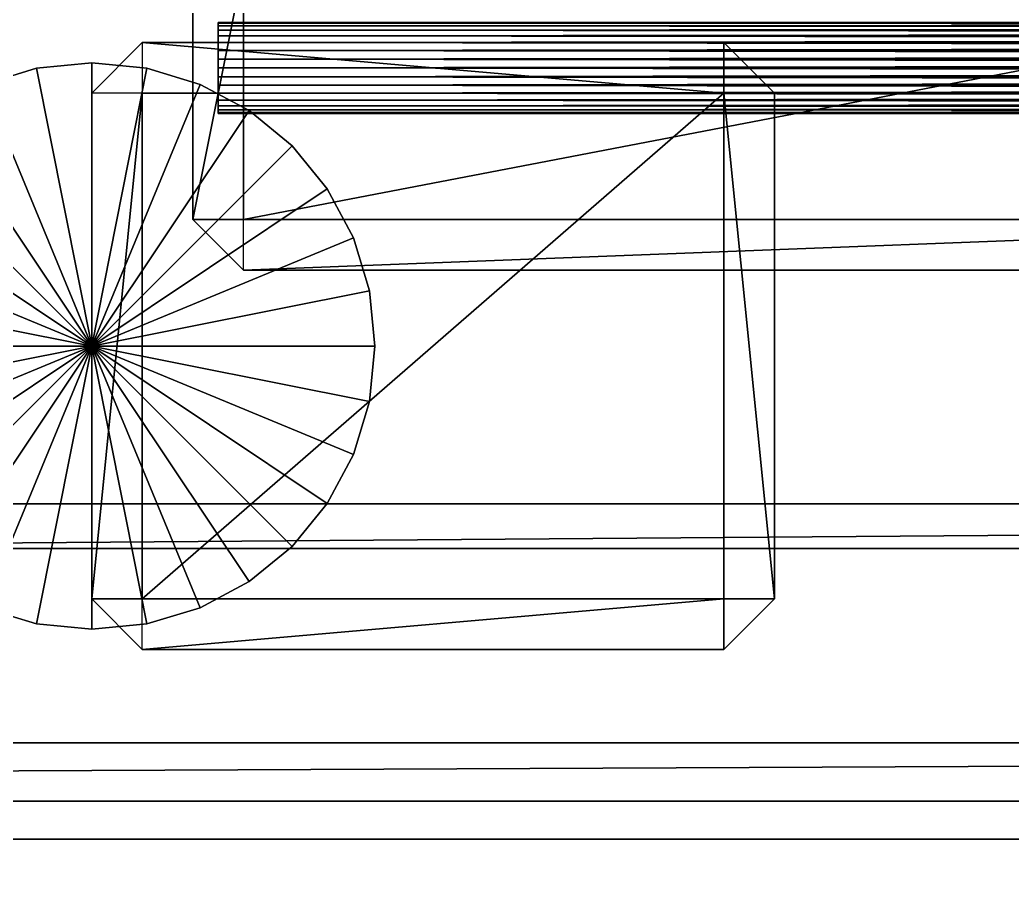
# Model space of a CAD drawing. Header units: millimetres. Extents: x -18 to 4450, y -985 to 970.
# Drawn here: x 2215.8 to 2412, y -681.6 to -510.5 of the extents above; entities that cross this region are included whole.
import ezdxf

# ---------------------------------------------------------------- set-up
doc = ezdxf.new("R2010")
doc.units = ezdxf.units.MM
for name, color, linetype in [('as_fitted_routes__j40_rt_014_rear_body_tail_fuel_sender_loom_rear_body_tail_fuel_sender_loom', 1, 'CONTINUOUS'), ('body__floor_pan', 40, 'CONTINUOUS'), ('body__left_rocker_sill', 40, 'CONTINUOUS'), ('body__rear_load_floor', 40, 'CONTINUOUS'), ('chassis__cab_body_mount_rubber_puck_5', 250, 'CONTINUOUS'), ('chassis__cab_body_mount_stand_5', 251, 'CONTINUOUS'), ('chassis__left_body_mount_outrigger_4', 251, 'CONTINUOUS'), ('hard_top__white_hardtop_crowned_roof_skin', 7, 'CONTINUOUS'), ('hard_top__white_hardtop_roof', 7, 'CONTINUOUS')]:
    doc.layers.add(name, color=color, linetype=linetype)

msp = doc.modelspace()

# ---------------------------------------------------------------- linework, layer by layer
at = {"layer": 'as_fitted_routes__j40_rt_014_rear_body_tail_fuel_sender_loom_rear_body_tail_fuel_sender_loom'}
for points in [[(2255.000114, -510.999978, 699.999988), (3414.999962, -510.999978, 699.999988), (3414.999962, -511.17295, 701.755822)], [(2255.000114, -510.999978, 699.999988), (3414.999962, -511.17295, 701.755822), (2255.000114, -511.17295, 701.755822)], [(2255.000114, -519.999981, 699.999988), (2255.000114, -511.17295, 701.755822), (2255.000114, -510.999978, 699.999988)], [(2255.000114, -511.17295, 698.244214), (3414.999962, -511.17295, 698.244214), (3414.999962, -510.999978, 699.999988)], [(2255.000114, -511.17295, 698.244214), (3414.999962, -510.999978, 699.999988), (2255.000114, -510.999978, 699.999988)], [(2255.000114, -519.999981, 699.999988), (2255.000114, -510.999978, 699.999988), (2255.000114, -511.17295, 698.244214)], [(2255.000114, -511.17295, 701.755822), (3414.999962, -511.17295, 701.755822), (3414.999962, -511.685073, 703.444123)], [(2255.000114, -511.17295, 701.755822), (3414.999962, -511.685073, 703.444123), (2255.000114, -511.685073, 703.444123)], [(2255.000114, -519.999981, 699.999988), (2255.000114, -511.685073, 703.444123), (2255.000114, -511.17295, 701.755822)], [(2255.000114, -511.685073, 696.555853), (3414.999962, -511.685073, 696.555853), (3414.999962, -511.17295, 698.244214)], [(2255.000114, -511.685073, 696.555853), (3414.999962, -511.17295, 698.244214), (2255.000114, -511.17295, 698.244214)], [(2255.000114, -519.999981, 699.999988), (2255.000114, -511.17295, 698.244214), (2255.000114, -511.685073, 696.555853)], [(2255.000114, -511.685073, 703.444123), (3414.999962, -511.685073, 703.444123), (3414.999962, -512.516797, 705.000103)], [(2255.000114, -511.685073, 703.444123), (3414.999962, -512.516797, 705.000103), (2255.000114, -512.516797, 705.000103)], [(2255.000114, -519.999981, 699.999988), (2255.000114, -512.516797, 705.000103), (2255.000114, -511.685073, 703.444123)], [(2255.000114, -512.516797, 694.999874), (3414.999962, -512.516797, 694.999874), (3414.999962, -511.685073, 696.555853)], [(2255.000114, -512.516797, 694.999874), (3414.999962, -511.685073, 696.555853), (2255.000114, -511.685073, 696.555853)], [(2255.000114, -519.999981, 699.999988), (2255.000114, -511.685073, 696.555853), (2255.000114, -512.516797, 694.999874)], [(2255.000114, -512.516797, 705.000103), (3414.999962, -512.516797, 705.000103), (3414.999962, -513.636053, 706.363976)], [(2255.000114, -512.516797, 705.000103), (3414.999962, -513.636053, 706.363976), (2255.000114, -513.636053, 706.363976)], [(2255.000114, -519.999981, 699.999988), (2255.000114, -513.636053, 706.363976), (2255.000114, -512.516797, 705.000103)], [(2255.000114, -513.636053, 693.63606), (3414.999962, -513.636053, 693.63606), (3414.999962, -512.516797, 694.999874)], [(2255.000114, -513.636053, 693.63606), (3414.999962, -512.516797, 694.999874), (2255.000114, -512.516797, 694.999874)], [(2255.000114, -519.999981, 699.999988), (2255.000114, -512.516797, 694.999874), (2255.000114, -513.636053, 693.63606)], [(2255.000114, -513.636053, 706.363976), (3414.999962, -513.636053, 706.363976), (3414.999962, -514.999866, 707.483232)], [(2255.000114, -513.636053, 706.363976), (3414.999962, -514.999866, 707.483232), (2255.000114, -514.999866, 707.483232)], [(2255.000114, -519.999981, 699.999988), (2255.000114, -514.999866, 707.483232), (2255.000114, -513.636053, 706.363976)], [(2255.000114, -514.999866, 692.516744), (3414.999962, -514.999866, 692.516744), (3414.999962, -513.636053, 693.63606)], [(2255.000114, -514.999866, 692.516744), (3414.999962, -513.636053, 693.63606), (2255.000114, -513.636053, 693.63606)], [(2255.000114, -519.999981, 699.999988), (2255.000114, -513.636053, 693.63606), (2255.000114, -514.999866, 692.516744)], [(2255.000114, -514.999866, 707.483232), (3414.999962, -514.999866, 707.483232), (3414.999962, -516.555846, 708.314896)], [(2255.000114, -514.999866, 707.483232), (3414.999962, -516.555846, 708.314896), (2255.000114, -516.555846, 708.314896)], [(2255.000114, -519.999981, 699.999988), (2255.000114, -516.555846, 708.314896), (2255.000114, -514.999866, 707.483232)], [(2255.000114, -516.555846, 691.685081), (3414.999962, -516.555846, 691.685081), (3414.999962, -514.999866, 692.516744)], [(2255.000114, -516.555846, 691.685081), (3414.999962, -514.999866, 692.516744), (2255.000114, -514.999866, 692.516744)], [(2255.000114, -519.999981, 699.999988), (2255.000114, -514.999866, 692.516744), (2255.000114, -516.555846, 691.685081)], [(2255.000114, -516.555846, 708.314896), (3414.999962, -516.555846, 708.314896), (3414.999962, -518.244207, 708.827078)], [(2255.000114, -516.555846, 708.314896), (3414.999962, -518.244207, 708.827078), (2255.000114, -518.244207, 708.827078)], [(2255.000114, -519.999981, 699.999988), (2255.000114, -518.244207, 708.827078), (2255.000114, -516.555846, 708.314896)], [(2255.000114, -518.244207, 691.172957), (3414.999962, -518.244207, 691.172957), (3414.999962, -516.555846, 691.685081)], [(2255.000114, -518.244207, 691.172957), (3414.999962, -516.555846, 691.685081), (2255.000114, -516.555846, 691.685081)], [(2255.000114, -519.999981, 699.999988), (2255.000114, -516.555846, 691.685081), (2255.000114, -518.244207, 691.172957)], [(2255.000114, -518.244207, 708.827078), (3414.999962, -518.244207, 708.827078), (3414.999962, -519.999981, 708.999991)], [(2255.000114, -518.244207, 708.827078), (3414.999962, -519.999981, 708.999991), (2255.000114, -519.999981, 708.999991)], [(2255.000114, -519.999981, 699.999988), (2255.000114, -519.999981, 708.999991), (2255.000114, -518.244207, 708.827078)], [(2255.000114, -519.999981, 690.999985), (3414.999962, -519.999981, 690.999985), (3414.999962, -518.244207, 691.172957)], [(2255.000114, -519.999981, 690.999985), (3414.999962, -518.244207, 691.172957), (2255.000114, -518.244207, 691.172957)], [(2255.000114, -519.999981, 699.999988), (2255.000114, -518.244207, 691.172957), (2255.000114, -519.999981, 690.999985)], [(2255.000114, -519.999981, 708.999991), (3414.999962, -519.999981, 708.999991), (3414.999962, -521.755815, 708.827078)], [(2255.000114, -519.999981, 708.999991), (3414.999962, -521.755815, 708.827078), (2255.000114, -521.755815, 708.827078)], [(2255.000114, -519.999981, 699.999988), (2255.000114, -521.755815, 708.827078), (2255.000114, -519.999981, 708.999991)], [(2255.000114, -519.999981, 699.999988), (2255.000114, -523.444176, 708.314896), (2255.000114, -521.755815, 708.827078)], [(2255.000114, -519.999981, 699.999988), (2255.000114, -525.000155, 707.483232), (2255.000114, -523.444176, 708.314896)], [(2255.000114, -519.999981, 699.999988), (2255.000114, -526.363969, 706.363976), (2255.000114, -525.000155, 707.483232)], [(2255.000114, -519.999981, 699.999988), (2255.000114, -527.483225, 705.000103), (2255.000114, -526.363969, 706.363976)], [(2255.000114, -519.999981, 699.999988), (2255.000114, -528.314888, 703.444123), (2255.000114, -527.483225, 705.000103)], [(2255.000114, -519.999981, 699.999988), (2255.000114, -528.827071, 701.755822), (2255.000114, -528.314888, 703.444123)], [(2255.000114, -519.999981, 699.999988), (2255.000114, -528.999984, 699.999988), (2255.000114, -528.827071, 701.755822)], [(2255.000114, -519.999981, 699.999988), (2255.000114, -528.827071, 698.244214), (2255.000114, -528.999984, 699.999988)], [(2255.000114, -519.999981, 699.999988), (2255.000114, -528.314888, 696.555853), (2255.000114, -528.827071, 698.244214)], [(2255.000114, -519.999981, 699.999988), (2255.000114, -527.483225, 694.999874), (2255.000114, -528.314888, 696.555853)], [(2255.000114, -519.999981, 699.999988), (2255.000114, -526.363969, 693.63606), (2255.000114, -527.483225, 694.999874)], [(2255.000114, -519.999981, 699.999988), (2255.000114, -525.000155, 692.516744), (2255.000114, -526.363969, 693.63606)], [(2255.000114, -519.999981, 699.999988), (2255.000114, -523.444176, 691.685081), (2255.000114, -525.000155, 692.516744)], [(2255.000114, -519.999981, 699.999988), (2255.000114, -521.755815, 691.172957), (2255.000114, -523.444176, 691.685081)], [(2255.000114, -521.755815, 691.172957), (3414.999962, -521.755815, 691.172957), (3414.999962, -519.999981, 690.999985)], [(2255.000114, -521.755815, 691.172957), (3414.999962, -519.999981, 690.999985), (2255.000114, -519.999981, 690.999985)], [(2255.000114, -519.999981, 699.999988), (2255.000114, -519.999981, 690.999985), (2255.000114, -521.755815, 691.172957)], [(2255.000114, -521.755815, 708.827078), (3414.999962, -521.755815, 708.827078), (3414.999962, -523.444176, 708.314896)], [(2255.000114, -521.755815, 708.827078), (3414.999962, -523.444176, 708.314896), (2255.000114, -523.444176, 708.314896)], [(2255.000114, -523.444176, 691.685081), (3414.999962, -523.444176, 691.685081), (3414.999962, -521.755815, 691.172957)], [(2255.000114, -523.444176, 691.685081), (3414.999962, -521.755815, 691.172957), (2255.000114, -521.755815, 691.172957)], [(2255.000114, -523.444176, 708.314896), (3414.999962, -523.444176, 708.314896), (3414.999962, -525.000155, 707.483232)], [(2255.000114, -523.444176, 708.314896), (3414.999962, -525.000155, 707.483232), (2255.000114, -525.000155, 707.483232)], [(2255.000114, -525.000155, 692.516744), (3414.999962, -525.000155, 692.516744), (3414.999962, -523.444176, 691.685081)], [(2255.000114, -525.000155, 692.516744), (3414.999962, -523.444176, 691.685081), (2255.000114, -523.444176, 691.685081)], [(2255.000114, -525.000155, 707.483232), (3414.999962, -525.000155, 707.483232), (3414.999962, -526.363969, 706.363976)], [(2255.000114, -525.000155, 707.483232), (3414.999962, -526.363969, 706.363976), (2255.000114, -526.363969, 706.363976)], [(2255.000114, -526.363969, 693.63606), (3414.999962, -526.363969, 693.63606), (3414.999962, -525.000155, 692.516744)], [(2255.000114, -526.363969, 693.63606), (3414.999962, -525.000155, 692.516744), (2255.000114, -525.000155, 692.516744)], [(2255.000114, -526.363969, 706.363976), (3414.999962, -526.363969, 706.363976), (3414.999962, -527.483225, 705.000103)], [(2255.000114, -526.363969, 706.363976), (3414.999962, -527.483225, 705.000103), (2255.000114, -527.483225, 705.000103)], [(2255.000114, -527.483225, 694.999874), (3414.999962, -527.483225, 694.999874), (3414.999962, -526.363969, 693.63606)], [(2255.000114, -527.483225, 694.999874), (3414.999962, -526.363969, 693.63606), (2255.000114, -526.363969, 693.63606)], [(2255.000114, -527.483225, 705.000103), (3414.999962, -527.483225, 705.000103), (3414.999962, -528.314888, 703.444123)], [(2255.000114, -527.483225, 705.000103), (3414.999962, -528.314888, 703.444123), (2255.000114, -528.314888, 703.444123)], [(2255.000114, -528.314888, 696.555853), (3414.999962, -528.314888, 696.555853), (3414.999962, -527.483225, 694.999874)], [(2255.000114, -528.314888, 696.555853), (3414.999962, -527.483225, 694.999874), (2255.000114, -527.483225, 694.999874)], [(2255.000114, -528.314888, 703.444123), (3414.999962, -528.314888, 703.444123), (3414.999962, -528.827071, 701.755822)], [(2255.000114, -528.314888, 703.444123), (3414.999962, -528.827071, 701.755822), (2255.000114, -528.827071, 701.755822)], [(2255.000114, -528.827071, 698.244214), (3414.999962, -528.827071, 698.244214), (3414.999962, -528.314888, 696.555853)], [(2255.000114, -528.827071, 698.244214), (3414.999962, -528.314888, 696.555853), (2255.000114, -528.314888, 696.555853)], [(2255.000114, -528.827071, 701.755822), (3414.999962, -528.827071, 701.755822), (3414.999962, -528.999984, 699.999988)], [(2255.000114, -528.827071, 701.755822), (3414.999962, -528.999984, 699.999988), (2255.000114, -528.999984, 699.999988)], [(2255.000114, -528.999984, 699.999988), (3414.999962, -528.999984, 699.999988), (3414.999962, -528.827071, 698.244214)], [(2255.000114, -528.999984, 699.999988), (3414.999962, -528.827071, 698.244214), (2255.000114, -528.827071, 698.244214)]]:
    msp.add_3dface(points, dxfattribs=at)
at = {"layer": 'body__floor_pan'}
for points in [[(901.549995, -653.450012, 670.000017), (3428.450108, -653.450012, 670.000017), (3428.450108, 653.450012, 670.000017)], [(901.549995, -653.450012, 670.000017), (3428.450108, 653.450012, 670.000017), (901.549995, 653.450012, 670.000017)], [(901.549995, -653.450012, 615.00001), (901.549995, 653.450012, 615.00001), (3428.450108, 653.450012, 615.00001)], [(901.549995, -653.450012, 615.00001), (3428.450108, 653.450012, 615.00001), (3428.450108, -653.450012, 615.00001)], [(901.549995, -665.000021, 626.550019), (901.549995, -653.450012, 615.00001), (3428.450108, -653.450012, 615.00001)], [(901.549995, -665.000021, 626.550019), (3428.450108, -653.450012, 615.00001), (3428.450108, -665.000021, 626.550019)], [(901.549995, -665.000021, 658.450007), (901.549995, -653.450012, 670.000017), (3428.450108, -653.450012, 670.000017)], [(901.549995, -665.000021, 658.450007), (3428.450108, -653.450012, 670.000017), (3428.450108, -665.000021, 658.450007)], [(901.549995, -665.000021, 626.550019), (3428.450108, -665.000021, 626.550019), (3428.450108, -665.000021, 658.450007)], [(901.549995, -665.000021, 626.550019), (3428.450108, -665.000021, 658.450007), (901.549995, -665.000021, 658.450007)]]:
    msp.add_3dface(points, dxfattribs=at)
at = {"layer": 'body__left_rocker_sill'}
for points in [[(1019.950032, -672.500014, 684.949994), (1019.950032, -672.500014, 800.05002), (3030.050039, -672.500014, 800.05002)], [(1019.950032, -672.500014, 684.949994), (3030.050039, -672.500014, 800.05002), (3030.050039, -672.500014, 684.949994)], [(1019.950032, -672.500014, 684.949994), (1019.950032, -692.449987, 665.000021), (3030.050039, -692.449987, 665.000021)], [(1019.950032, -672.500014, 684.949994), (3030.050039, -692.449987, 665.000021), (3030.050039, -672.500014, 684.949994)], [(1019.950032, -672.500014, 800.05002), (1019.950032, -692.449987, 819.999993), (3030.050039, -692.449987, 819.999993)], [(1019.950032, -672.500014, 800.05002), (3030.050039, -692.449987, 819.999993), (3030.050039, -672.500014, 800.05002)]]:
    msp.add_3dface(points, dxfattribs=at)
at = {"layer": 'body__rear_load_floor'}
for points in [[(2068.82, -606.180012, 731.999993), (3231.179953, -606.180012, 731.999993), (3231.179953, 606.180012, 731.999993)], [(2068.82, -606.180012, 731.999993), (3231.179953, 606.180012, 731.999993), (2068.82, 606.180012, 731.999993)], [(2068.82, -606.180012, 689.999998), (2068.82, 606.180012, 689.999998), (3231.179953, 606.180012, 689.999998)], [(2068.82, -606.180012, 689.999998), (3231.179953, 606.180012, 689.999998), (3231.179953, -606.180012, 689.999998)], [(2068.82, -615.00001, 698.819995), (2068.82, -606.180012, 689.999998), (3231.179953, -606.180012, 689.999998)], [(2068.82, -615.00001, 698.819995), (3231.179953, -606.180012, 689.999998), (3231.179953, -615.00001, 698.819995)], [(2068.82, -615.00001, 723.179996), (2068.82, -606.180012, 731.999993), (3231.179953, -606.180012, 731.999993)], [(2068.82, -615.00001, 723.179996), (3231.179953, -606.180012, 731.999993), (3231.179953, -615.00001, 723.179996)], [(2068.82, -615.00001, 698.819995), (3231.179953, -615.00001, 698.819995), (3231.179953, -615.00001, 723.179996)], [(2068.82, -615.00001, 698.819995), (3231.179953, -615.00001, 723.179996), (2068.82, -615.00001, 723.179996)]]:
    msp.add_3dface(points, dxfattribs=at)
at = {"layer": 'chassis__cab_body_mount_rubber_puck_5'}
for points in [[(2230.000019, -518.999994, 538.999975), (2230.000019, -518.999994, 580.99997), (2219.074965, -520.076036, 580.99997)], [(2230.000019, -518.999994, 538.999975), (2219.074965, -520.076036, 580.99997), (2219.074965, -520.076036, 538.999975)], [(2230.000019, -574.999988, 538.999975), (2219.074965, -520.076036, 538.999975), (2230.000019, -518.999994, 538.999975)], [(2230.000019, -574.999988, 580.99997), (2230.000019, -518.999994, 580.99997), (2219.074965, -520.076036, 580.99997)], [(2240.925074, -520.076036, 538.999975), (2240.925074, -520.076036, 580.99997), (2230.000019, -518.999994, 580.99997)], [(2240.925074, -520.076036, 538.999975), (2230.000019, -518.999994, 580.99997), (2230.000019, -518.999994, 538.999975)], [(2230.000019, -574.999988, 538.999975), (2230.000019, -518.999994, 538.999975), (2240.925074, -520.076036, 538.999975)], [(2230.000019, -574.999988, 580.99997), (2240.925074, -520.076036, 580.99997), (2230.000019, -518.999994, 580.99997)], [(2219.074965, -520.076036, 538.999975), (2219.074965, -520.076036, 580.99997), (2208.569765, -523.262739, 580.99997)], [(2219.074965, -520.076036, 538.999975), (2208.569765, -523.262739, 580.99997), (2208.569765, -523.262739, 538.999975)], [(2230.000019, -574.999988, 538.999975), (2208.569765, -523.262739, 538.999975), (2219.074965, -520.076036, 538.999975)], [(2230.000019, -574.999988, 580.99997), (2219.074965, -520.076036, 580.99997), (2208.569765, -523.262739, 580.99997)], [(2230.000019, -574.999988, 538.999975), (2240.925074, -520.076036, 538.999975), (2251.430273, -523.262739, 538.999975)], [(2230.000019, -574.999988, 580.99997), (2251.430273, -523.262739, 580.99997), (2240.925074, -520.076036, 580.99997)], [(2251.430273, -523.262739, 538.999975), (2251.430273, -523.262739, 580.99997), (2240.925074, -520.076036, 580.99997)], [(2251.430273, -523.262739, 538.999975), (2240.925074, -520.076036, 580.99997), (2240.925074, -520.076036, 538.999975)], [(2230.000019, -574.999988, 538.999975), (2198.888063, -528.437674, 538.999975), (2208.569765, -523.262739, 538.999975)], [(2230.000019, -574.999988, 580.99997), (2208.569765, -523.262739, 580.99997), (2198.888063, -528.437674, 580.99997)], [(2230.000019, -574.999988, 538.999975), (2251.430273, -523.262739, 538.999975), (2261.111975, -528.437674, 538.999975)], [(2230.000019, -574.999988, 580.99997), (2261.111975, -528.437674, 580.99997), (2251.430273, -523.262739, 580.99997)], [(2261.111975, -528.437674, 538.999975), (2261.111975, -528.437674, 580.99997), (2251.430273, -523.262739, 580.99997)], [(2261.111975, -528.437674, 538.999975), (2251.430273, -523.262739, 580.99997), (2251.430273, -523.262739, 538.999975)], [(2230.000019, -574.999988, 538.999975), (2190.402031, -535.402, 538.999975), (2198.888063, -528.437674, 538.999975)], [(2230.000019, -574.999988, 580.99997), (2198.888063, -528.437674, 580.99997), (2190.402031, -535.402, 580.99997)], [(2230.000019, -574.999988, 538.999975), (2261.111975, -528.437674, 538.999975), (2269.598007, -535.402, 538.999975)], [(2230.000019, -574.999988, 580.99997), (2269.598007, -535.402, 580.99997), (2261.111975, -528.437674, 580.99997)], [(2269.598007, -535.402, 538.999975), (2269.598007, -535.402, 580.99997), (2261.111975, -528.437674, 580.99997)], [(2269.598007, -535.402, 538.999975), (2261.111975, -528.437674, 580.99997), (2261.111975, -528.437674, 538.999975)], [(2230.000019, -574.999988, 538.999975), (2183.437586, -543.888092, 538.999975), (2190.402031, -535.402, 538.999975)], [(2230.000019, -574.999988, 580.99997), (2190.402031, -535.402, 580.99997), (2183.437586, -543.888092, 580.99997)], [(2230.000019, -574.999988, 538.999975), (2269.598007, -535.402, 538.999975), (2276.562214, -543.888092, 538.999975)], [(2230.000019, -574.999988, 580.99997), (2276.562214, -543.888092, 580.99997), (2269.598007, -535.402, 580.99997)], [(2276.562214, -543.888092, 538.999975), (2276.562214, -543.888092, 580.99997), (2269.598007, -535.402, 580.99997)], [(2276.562214, -543.888092, 538.999975), (2269.598007, -535.402, 580.99997), (2269.598007, -535.402, 538.999975)], [(2230.000019, -574.999988, 538.999975), (2178.262711, -553.569734, 538.999975), (2183.437586, -543.888092, 538.999975)], [(2230.000019, -574.999988, 580.99997), (2183.437586, -543.888092, 580.99997), (2178.262711, -553.569734, 580.99997)], [(2230.000019, -574.999988, 538.999975), (2276.562214, -543.888092, 538.999975), (2281.737328, -553.569734, 538.999975)], [(2230.000019, -574.999988, 580.99997), (2281.737328, -553.569734, 580.99997), (2276.562214, -543.888092, 580.99997)], [(2281.737328, -553.569734, 538.999975), (2281.737328, -553.569734, 580.99997), (2276.562214, -543.888092, 580.99997)], [(2281.737328, -553.569734, 538.999975), (2276.562214, -543.888092, 580.99997), (2276.562214, -543.888092, 538.999975)], [(2230.000019, -574.999988, 538.999975), (2175.076008, -564.074934, 538.999975), (2178.262711, -553.569734, 538.999975)], [(2230.000019, -574.999988, 580.99997), (2178.262711, -553.569734, 580.99997), (2175.076008, -564.074934, 580.99997)], [(2230.000019, -574.999988, 538.999975), (2281.737328, -553.569734, 538.999975), (2284.92403, -564.074934, 538.999975)], [(2230.000019, -574.999988, 580.99997), (2284.92403, -564.074934, 580.99997), (2281.737328, -553.569734, 580.99997)], [(2284.92403, -564.074934, 538.999975), (2284.92403, -564.074934, 580.99997), (2281.737328, -553.569734, 580.99997)], [(2284.92403, -564.074934, 538.999975), (2281.737328, -553.569734, 580.99997), (2281.737328, -553.569734, 538.999975)], [(2230.000019, -574.999988, 538.999975), (2174.000025, -574.999988, 538.999975), (2175.076008, -564.074934, 538.999975)], [(2230.000019, -574.999988, 580.99997), (2175.076008, -564.074934, 580.99997), (2174.000025, -574.999988, 580.99997)], [(2230.000019, -574.999988, 538.999975), (2284.92403, -564.074934, 538.999975), (2286.000013, -574.999988, 538.999975)], [(2230.000019, -574.999988, 580.99997), (2286.000013, -574.999988, 580.99997), (2284.92403, -564.074934, 580.99997)], [(2286.000013, -574.999988, 538.999975), (2286.000013, -574.999988, 580.99997), (2284.92403, -564.074934, 580.99997)], [(2286.000013, -574.999988, 538.999975), (2284.92403, -564.074934, 580.99997), (2284.92403, -564.074934, 538.999975)], [(2230.000019, -574.999988, 538.999975), (2175.076008, -585.925043, 538.999975), (2174.000025, -574.999988, 538.999975)], [(2230.000019, -574.999988, 580.99997), (2174.000025, -574.999988, 580.99997), (2175.076008, -585.925043, 580.99997)], [(2230.000019, -574.999988, 538.999975), (2178.262711, -596.430302, 538.999975), (2175.076008, -585.925043, 538.999975)], [(2230.000019, -574.999988, 580.99997), (2175.076008, -585.925043, 580.99997), (2178.262711, -596.430302, 580.99997)], [(2230.000019, -574.999988, 538.999975), (2183.437586, -606.111944, 538.999975), (2178.262711, -596.430302, 538.999975)], [(2230.000019, -574.999988, 580.99997), (2178.262711, -596.430302, 580.99997), (2183.437586, -606.111944, 580.99997)], [(2230.000019, -574.999988, 538.999975), (2190.402031, -614.597976, 538.999975), (2183.437586, -606.111944, 538.999975)], [(2230.000019, -574.999988, 580.99997), (2183.437586, -606.111944, 580.99997), (2190.402031, -614.597976, 580.99997)], [(2230.000019, -574.999988, 538.999975), (2198.888063, -621.562302, 538.999975), (2190.402031, -614.597976, 538.999975)], [(2230.000019, -574.999988, 580.99997), (2190.402031, -614.597976, 580.99997), (2198.888063, -621.562302, 580.99997)], [(2230.000019, -574.999988, 538.999975), (2208.569765, -626.737237, 538.999975), (2198.888063, -621.562302, 538.999975)], [(2230.000019, -574.999988, 580.99997), (2198.888063, -621.562302, 580.99997), (2208.569765, -626.737237, 580.99997)], [(2230.000019, -574.999988, 538.999975), (2219.074965, -629.923999, 538.999975), (2208.569765, -626.737237, 538.999975)], [(2230.000019, -574.999988, 580.99997), (2208.569765, -626.737237, 580.99997), (2219.074965, -629.923999, 580.99997)], [(2230.000019, -574.999988, 538.999975), (2230.000019, -630.999982, 538.999975), (2219.074965, -629.923999, 538.999975)], [(2230.000019, -574.999988, 580.99997), (2219.074965, -629.923999, 580.99997), (2230.000019, -630.999982, 580.99997)], [(2230.000019, -574.999988, 538.999975), (2240.925074, -629.923999, 538.999975), (2230.000019, -630.999982, 538.999975)], [(2230.000019, -574.999988, 580.99997), (2230.000019, -630.999982, 580.99997), (2240.925074, -629.923999, 580.99997)], [(2230.000019, -574.999988, 538.999975), (2251.430273, -626.737237, 538.999975), (2240.925074, -629.923999, 538.999975)], [(2230.000019, -574.999988, 580.99997), (2240.925074, -629.923999, 580.99997), (2251.430273, -626.737237, 580.99997)], [(2230.000019, -574.999988, 538.999975), (2261.111975, -621.562302, 538.999975), (2251.430273, -626.737237, 538.999975)], [(2230.000019, -574.999988, 580.99997), (2251.430273, -626.737237, 580.99997), (2261.111975, -621.562302, 580.99997)], [(2230.000019, -574.999988, 538.999975), (2269.598007, -614.597976, 538.999975), (2261.111975, -621.562302, 538.999975)], [(2230.000019, -574.999988, 580.99997), (2261.111975, -621.562302, 580.99997), (2269.598007, -614.597976, 580.99997)], [(2230.000019, -574.999988, 538.999975), (2276.562214, -606.111944, 538.999975), (2269.598007, -614.597976, 538.999975)], [(2230.000019, -574.999988, 580.99997), (2269.598007, -614.597976, 580.99997), (2276.562214, -606.111944, 580.99997)], [(2230.000019, -574.999988, 538.999975), (2281.737328, -596.430302, 538.999975), (2276.562214, -606.111944, 538.999975)], [(2230.000019, -574.999988, 580.99997), (2276.562214, -606.111944, 580.99997), (2281.737328, -596.430302, 580.99997)], [(2230.000019, -574.999988, 538.999975), (2284.92403, -585.925043, 538.999975), (2281.737328, -596.430302, 538.999975)], [(2230.000019, -574.999988, 580.99997), (2281.737328, -596.430302, 580.99997), (2284.92403, -585.925043, 580.99997)], [(2230.000019, -574.999988, 538.999975), (2286.000013, -574.999988, 538.999975), (2284.92403, -585.925043, 538.999975)], [(2230.000019, -574.999988, 580.99997), (2284.92403, -585.925043, 580.99997), (2286.000013, -574.999988, 580.99997)], [(2284.92403, -585.925043, 538.999975), (2284.92403, -585.925043, 580.99997), (2286.000013, -574.999988, 580.99997)], [(2284.92403, -585.925043, 538.999975), (2286.000013, -574.999988, 580.99997), (2286.000013, -574.999988, 538.999975)], [(2281.737328, -596.430302, 538.999975), (2281.737328, -596.430302, 580.99997), (2284.92403, -585.925043, 580.99997)], [(2281.737328, -596.430302, 538.999975), (2284.92403, -585.925043, 580.99997), (2284.92403, -585.925043, 538.999975)], [(2276.562214, -606.111944, 538.999975), (2276.562214, -606.111944, 580.99997), (2281.737328, -596.430302, 580.99997)], [(2276.562214, -606.111944, 538.999975), (2281.737328, -596.430302, 580.99997), (2281.737328, -596.430302, 538.999975)], [(2269.598007, -614.597976, 538.999975), (2269.598007, -614.597976, 580.99997), (2276.562214, -606.111944, 580.99997)], [(2269.598007, -614.597976, 538.999975), (2276.562214, -606.111944, 580.99997), (2276.562214, -606.111944, 538.999975)], [(2261.111975, -621.562302, 538.999975), (2261.111975, -621.562302, 580.99997), (2269.598007, -614.597976, 580.99997)], [(2261.111975, -621.562302, 538.999975), (2269.598007, -614.597976, 580.99997), (2269.598007, -614.597976, 538.999975)], [(2251.430273, -626.737237, 538.999975), (2251.430273, -626.737237, 580.99997), (2261.111975, -621.562302, 580.99997)], [(2251.430273, -626.737237, 538.999975), (2261.111975, -621.562302, 580.99997), (2261.111975, -621.562302, 538.999975)], [(2208.569765, -626.737237, 538.999975), (2208.569765, -626.737237, 580.99997), (2219.074965, -629.923999, 580.99997)], [(2208.569765, -626.737237, 538.999975), (2219.074965, -629.923999, 580.99997), (2219.074965, -629.923999, 538.999975)], [(2240.925074, -629.923999, 538.999975), (2240.925074, -629.923999, 580.99997), (2251.430273, -626.737237, 580.99997)], [(2240.925074, -629.923999, 538.999975), (2251.430273, -626.737237, 580.99997), (2251.430273, -626.737237, 538.999975)], [(2219.074965, -629.923999, 538.999975), (2219.074965, -629.923999, 580.99997), (2230.000019, -630.999982, 580.99997)], [(2219.074965, -629.923999, 538.999975), (2230.000019, -630.999982, 580.99997), (2230.000019, -630.999982, 538.999975)], [(2230.000019, -630.999982, 538.999975), (2230.000019, -630.999982, 580.99997), (2240.925074, -629.923999, 580.99997)], [(2230.000019, -630.999982, 538.999975), (2240.925074, -629.923999, 580.99997), (2240.925074, -629.923999, 538.999975)]]:
    msp.add_3dface(points, dxfattribs=at)
at = {"layer": 'chassis__cab_body_mount_stand_5'}
for points in [[(2230.000019, -524.999976, 509.99999), (2240.00001, -514.999986, 509.99999), (2240.00001, -514.999986, 541.999996)], [(2230.000019, -524.999976, 509.99999), (2240.00001, -514.999986, 541.999996), (2230.000019, -524.999976, 541.999996)], [(2230.000019, -524.999976, 509.99999), (2240.00001, -514.999986, 509.99999), (2240.00001, -524.999976, 500)], [(2230.000019, -524.999976, 541.999996), (2240.00001, -514.999986, 541.999996), (2240.00001, -524.999976, 551.999986)], [(2240.00001, -514.999986, 509.99999), (2240.00001, -514.999986, 541.999996), (2355.000019, -514.999986, 541.999996)], [(2240.00001, -514.999986, 509.99999), (2355.000019, -514.999986, 541.999996), (2355.000019, -514.999986, 509.99999)], [(2240.00001, -514.999986, 509.99999), (2240.00001, -524.999976, 500), (2355.000019, -524.999976, 500)], [(2240.00001, -514.999986, 509.99999), (2355.000019, -524.999976, 500), (2355.000019, -514.999986, 509.99999)], [(2240.00001, -514.999986, 541.999996), (2240.00001, -524.999976, 551.999986), (2355.000019, -524.999976, 551.999986)], [(2240.00001, -514.999986, 541.999996), (2355.000019, -524.999976, 551.999986), (2355.000019, -514.999986, 541.999996)], [(2365.00001, -524.999976, 509.99999), (2355.000019, -514.999986, 509.99999), (2355.000019, -514.999986, 541.999996)], [(2365.00001, -524.999976, 509.99999), (2355.000019, -514.999986, 541.999996), (2365.00001, -524.999976, 541.999996)], [(2365.00001, -524.999976, 509.99999), (2355.000019, -514.999986, 509.99999), (2355.000019, -524.999976, 500)], [(2365.00001, -524.999976, 541.999996), (2355.000019, -514.999986, 541.999996), (2355.000019, -524.999976, 551.999986)], [(2230.000019, -625, 509.99999), (2230.000019, -625, 541.999996), (2230.000019, -524.999976, 541.999996)], [(2230.000019, -625, 509.99999), (2230.000019, -524.999976, 541.999996), (2230.000019, -524.999976, 509.99999)], [(2230.000019, -625, 509.99999), (2240.00001, -625, 500), (2240.00001, -524.999976, 500)], [(2230.000019, -625, 509.99999), (2240.00001, -524.999976, 500), (2230.000019, -524.999976, 509.99999)], [(2230.000019, -625, 541.999996), (2240.00001, -625, 551.999986), (2240.00001, -524.999976, 551.999986)], [(2230.000019, -625, 541.999996), (2240.00001, -524.999976, 551.999986), (2230.000019, -524.999976, 541.999996)], [(2240.00001, -625, 551.999986), (2355.000019, -625, 551.999986), (2355.000019, -524.999976, 551.999986)], [(2240.00001, -625, 551.999986), (2355.000019, -524.999976, 551.999986), (2240.00001, -524.999976, 551.999986)], [(2240.00001, -625, 500), (2240.00001, -524.999976, 500), (2355.000019, -524.999976, 500)], [(2240.00001, -625, 500), (2355.000019, -524.999976, 500), (2355.000019, -625, 500)], [(2365.00001, -625, 509.99999), (2355.000019, -625, 500), (2355.000019, -524.999976, 500)], [(2365.00001, -625, 509.99999), (2355.000019, -524.999976, 500), (2365.00001, -524.999976, 509.99999)], [(2365.00001, -625, 541.999996), (2355.000019, -625, 551.999986), (2355.000019, -524.999976, 551.999986)], [(2365.00001, -625, 541.999996), (2355.000019, -524.999976, 551.999986), (2365.00001, -524.999976, 541.999996)], [(2365.00001, -625, 509.99999), (2365.00001, -524.999976, 509.99999), (2365.00001, -524.999976, 541.999996)], [(2365.00001, -625, 509.99999), (2365.00001, -524.999976, 541.999996), (2365.00001, -625, 541.999996)], [(2230.000019, -625, 509.99999), (2240.00001, -634.99999, 509.99999), (2240.00001, -634.99999, 541.999996)], [(2230.000019, -625, 509.99999), (2240.00001, -634.99999, 541.999996), (2230.000019, -625, 541.999996)], [(2230.000019, -625, 509.99999), (2240.00001, -634.99999, 509.99999), (2240.00001, -625, 500)], [(2230.000019, -625, 541.999996), (2240.00001, -634.99999, 541.999996), (2240.00001, -625, 551.999986)], [(2240.00001, -634.99999, 509.99999), (2240.00001, -625, 500), (2355.000019, -625, 500)], [(2240.00001, -634.99999, 509.99999), (2355.000019, -625, 500), (2355.000019, -634.99999, 509.99999)], [(2240.00001, -634.99999, 541.999996), (2240.00001, -625, 551.999986), (2355.000019, -625, 551.999986)], [(2240.00001, -634.99999, 541.999996), (2355.000019, -625, 551.999986), (2355.000019, -634.99999, 541.999996)], [(2365.00001, -625, 509.99999), (2355.000019, -634.99999, 509.99999), (2355.000019, -634.99999, 541.999996)], [(2365.00001, -625, 509.99999), (2355.000019, -634.99999, 541.999996), (2365.00001, -625, 541.999996)], [(2365.00001, -625, 509.99999), (2355.000019, -634.99999, 509.99999), (2355.000019, -625, 500)], [(2365.00001, -625, 541.999996), (2355.000019, -634.99999, 541.999996), (2355.000019, -625, 551.999986)], [(2240.00001, -634.99999, 509.99999), (2355.000019, -634.99999, 509.99999), (2355.000019, -634.99999, 541.999996)], [(2240.00001, -634.99999, 509.99999), (2355.000019, -634.99999, 541.999996), (2240.00001, -634.99999, 541.999996)]]:
    msp.add_3dface(points, dxfattribs=at)
at = {"layer": 'chassis__left_body_mount_outrigger_4'}
for points in [[(2250, -550.000012, 535.000026), (2250, -550.000012, 569.999993), (2250, -500, 569.999993)], [(2250, -550.000012, 535.000026), (2250, -500, 569.999993), (2250, -500, 535.000026)], [(2250, -550.000012, 535.000026), (2259.99999, -550.000012, 524.999976), (2259.99999, -500, 524.999976)], [(2250, -550.000012, 535.000026), (2259.99999, -500, 524.999976), (2250, -500, 535.000026)], [(2250, -550.000012, 569.999993), (2259.99999, -550.000012, 579.999983), (2259.99999, -500, 579.999983)], [(2250, -550.000012, 569.999993), (2259.99999, -500, 579.999983), (2250, -500, 569.999993)], [(2259.99999, -550.000012, 579.999983), (2519.999981, -550.000012, 579.999983), (2519.999981, -500, 579.999983)], [(2259.99999, -550.000012, 579.999983), (2519.999981, -500, 579.999983), (2259.99999, -500, 579.999983)], [(2259.99999, -550.000012, 524.999976), (2259.99999, -500, 524.999976), (2519.999981, -500, 524.999976)], [(2259.99999, -550.000012, 524.999976), (2519.999981, -500, 524.999976), (2519.999981, -550.000012, 524.999976)], [(2250, -550.000012, 535.000026), (2259.99999, -560.000002, 535.000026), (2259.99999, -560.000002, 569.999993)], [(2250, -550.000012, 535.000026), (2259.99999, -560.000002, 569.999993), (2250, -550.000012, 569.999993)], [(2250, -550.000012, 535.000026), (2259.99999, -560.000002, 535.000026), (2259.99999, -550.000012, 524.999976)], [(2250, -550.000012, 569.999993), (2259.99999, -560.000002, 569.999993), (2259.99999, -550.000012, 579.999983)], [(2259.99999, -560.000002, 535.000026), (2259.99999, -550.000012, 524.999976), (2519.999981, -550.000012, 524.999976)], [(2259.99999, -560.000002, 535.000026), (2519.999981, -550.000012, 524.999976), (2519.999981, -560.000002, 535.000026)], [(2259.99999, -560.000002, 569.999993), (2259.99999, -550.000012, 579.999983), (2519.999981, -550.000012, 579.999983)], [(2259.99999, -560.000002, 569.999993), (2519.999981, -550.000012, 579.999983), (2519.999981, -560.000002, 569.999993)], [(2259.99999, -560.000002, 535.000026), (2519.999981, -560.000002, 535.000026), (2519.999981, -560.000002, 569.999993)], [(2259.99999, -560.000002, 535.000026), (2519.999981, -560.000002, 569.999993), (2259.99999, -560.000002, 569.999993)]]:
    msp.add_3dface(points, dxfattribs=at)
at = {"layer": 'hard_top__white_hardtop_crowned_roof_skin'}
for points in [[(1125, -759.99999, 1886.000037), (3440.000057, -759.99999, 1896.000028), (3440.000057, 0, 1942.000031)], [(1125, -759.99999, 1886.000037), (3440.000057, 0, 1942.000031), (1125, 0, 1932.000041)], [(1125, -759.99999, 1860.000014), (1125, 0, 1906.000018), (3440.000057, 0, 1916.000009)], [(1125, -759.99999, 1860.000014), (3440.000057, 0, 1916.000009), (3440.000057, -759.99999, 1870.000005)]]:
    msp.add_3dface(points, dxfattribs=at)
at = {"layer": 'hard_top__white_hardtop_roof'}
for points in [[(1222.180009, -757.82001, 1896.000028), (3487.81991, -757.82001, 1896.000028), (3487.81991, 757.82001, 1896.000028)], [(1222.180009, -757.82001, 1896.000028), (3487.81991, 757.82001, 1896.000028), (1222.180009, 757.82001, 1896.000028)], [(1222.180009, -757.82001, 1838.000059), (1222.180009, 757.82001, 1838.000059), (3487.81991, 757.82001, 1838.000059)], [(1222.180009, -757.82001, 1838.000059), (3487.81991, 757.82001, 1838.000059), (3487.81991, -757.82001, 1838.000059)]]:
    msp.add_3dface(points, dxfattribs=at)

doc.saveas('drawing.dxf')
